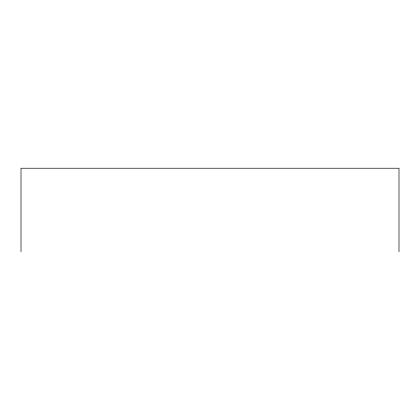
<?xml version="1.0" encoding="UTF-8"?>
<svg xmlns="http://www.w3.org/2000/svg" width="420" height="420" viewBox="0 0 420 420"><rect width="100%" height="100%" fill="white"/><g stroke="black" fill="none" stroke-linecap="round" stroke-linejoin="round"><path stroke-width="0.63" d="M399 251.769L399 168.231L21 168.231L21 251.769"/></g></svg>
